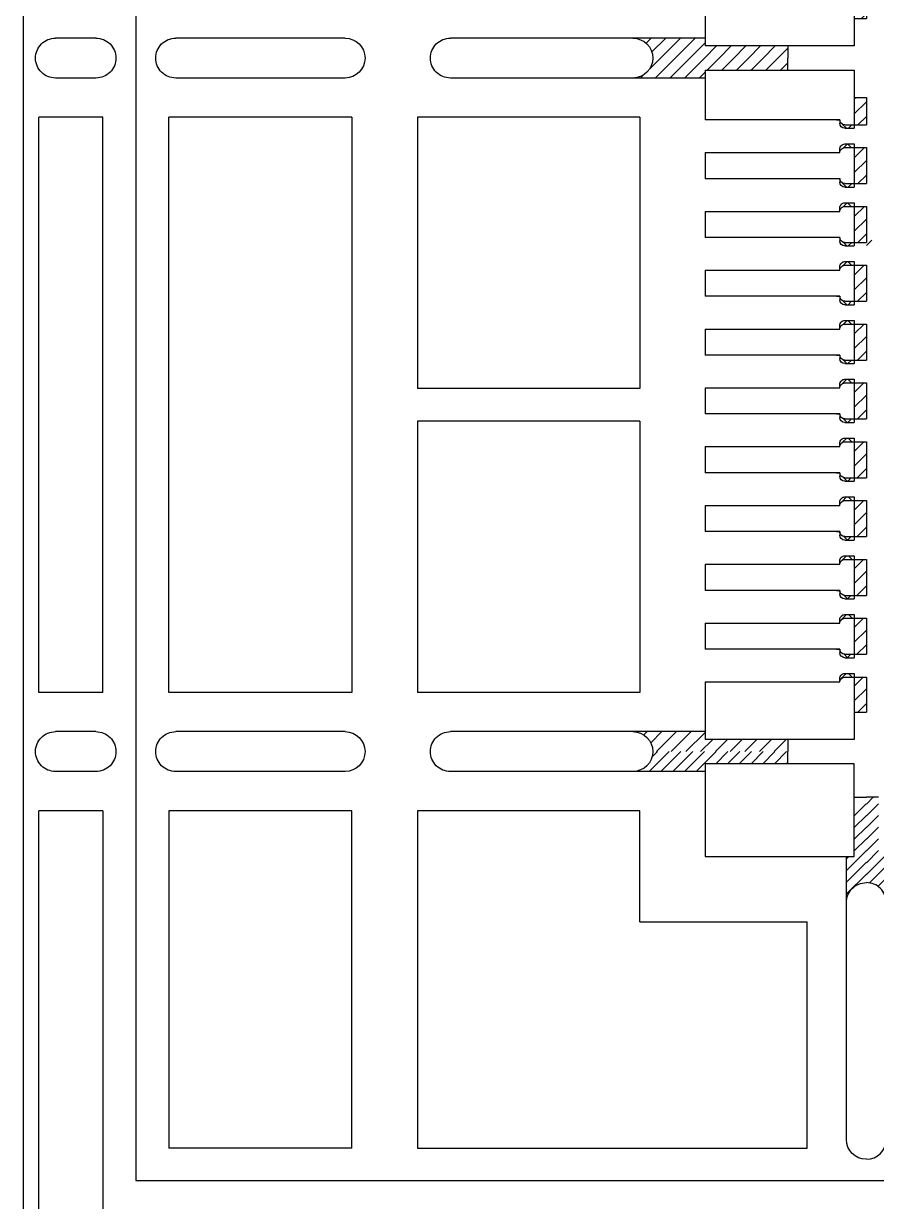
# Model space of a CAD drawing. Extents: x -15.8 to 28.7, y 37.6 to 61.4.
# Drawn here: x -14.723 to -14.071, y 42.038 to 42.939 of the extents above; entities that cross this region are included whole.
import ezdxf

# ---------------------------------------------------------------- set-up
doc = ezdxf.new("R2010")
doc.units = 0
doc.layers.add('AM_4', color=3, linetype='Continuous', lineweight=25)
doc.layers.add('AM_8', color=1, linetype='Continuous', lineweight=25)
doc.layers.add('hatch', color=8, linetype='Continuous')
doc.layers.add('LF-LINE', color=1, linetype='Continuous')
pattern_1 = [(315, (199.7859, -116.0677), (0.3535534, 0.3535534), [])]
pattern_2 = [(45, (615.56867, 1000.39419), (-0.005612660076, 0.005612660076), [])]

# ---------------------------------------------------------------- blocks, each defined once
blk = doc.blocks.new('A$C4BE507A0')
at = {"linetype": 'ByBlock'}
h = blk.add_hatch(dxfattribs=at)
h.set_pattern_fill('ANSI31', scale=0.002, angle=90, style=0)
h.set_pattern_definition([(135, (-7.931345, 2.6130434), (-0.004490128, -0.004490128), [])])
edge = h.paths.add_edge_path()
edge.add_line((-0.07075, 0.60575), (-0.07075, 0.61175))
edge.add_line((-0.07075, 0.61175), (-0.0255, 0.61175))
edge.add_line((-0.0255, 0.61175), (-0.0255, 0.621))
edge.add_line((-0.0255, 0.621), (-0.09075, 0.621))
edge.add_arc((-0.106, 0.621), 0.01525, -89.91051, 0, ccw=False)
edge.add_line((-0.10598, 0.60575), (-0.07075, 0.60575))
at = {"layer": 'AM_8'}
h = blk.add_hatch(dxfattribs=at)
h.set_pattern_fill('_U', color=256, scale=0.5, angle=-45, style=0, pattern_type=0)
h.set_pattern_definition(pattern_1)
edge = h.paths.add_edge_path()
edge.add_line((0.0095, 0.192), (0.0095, 0.621))
edge.add_line((0.0095, 0.621), (0.54, 0.621))
edge.add_line((0.54, 0.621), (0.54, -0.0095))
edge.add_line((0.54, -0.0095), (0.0095, -0.0095))
edge.add_line((0.0095, -0.0095), (0.0095, 0.02575))
edge.add_line((0.0095, 0.02575), (0.0095, 0.1195))
edge.add_line((0.0095, 0.1195), (0.00025, 0.1195))
edge.add_line((0.00025, 0.1195), (0.00025, 0.1168))
edge.add_line((0.00025, 0.1168), (-0.00695, 0.1168))
edge.add_arc((-0.00695, 0.1206), 0.0038, -180, -90, ccw=False)
edge.add_line((-0.01075, 0.1206), (-0.01075, 0.12324))
edge.add_arc((-0.007, 0.12325), 0.00375, 180, 180.15516, ccw=False)
edge.add_line((-0.01075, 0.12325), (-0.01075, 0.12325))
edge.add_arc((-0.007, 0.12325), 0.00375, 180, 180.15516)
edge.add_line((-0.01075, 0.12324), (-0.01075, 0.1206))
edge.add_arc((-0.00695, 0.1206), 0.0038, 180, 270)
edge.add_line((-0.00695, 0.1168), (0.00025, 0.1168))
edge.add_line((0.00025, 0.1168), (0.00025, 0.147))
edge.add_line((0.00025, 0.147), (0.0095, 0.147))
edge.add_line((0.0095, 0.147), (0.0095, 0.1645))
edge.add_line((0.0095, 0.1645), (0.00025, 0.1645))
edge.add_line((0.00025, 0.1645), (0.00025, 0.1618))
edge.add_line((0.00025, 0.1618), (-0.00695, 0.1618))
edge.add_arc((-0.00695, 0.1656), 0.0038, -180, -90, ccw=False)
edge.add_line((-0.01075, 0.1656), (-0.01075, 0.16824))
edge.add_arc((-0.007, 0.16825), 0.00375, 180, 180.15516, ccw=False)
edge.add_line((-0.01075, 0.16825), (-0.01075, 0.16825))
edge.add_arc((-0.007, 0.16825), 0.00375, 180, 180.15516)
edge.add_line((-0.01075, 0.16824), (-0.01075, 0.1656))
edge.add_arc((-0.00695, 0.1656), 0.0038, 180, 270)
edge.add_line((-0.00695, 0.1618), (0.00025, 0.1618))
edge.add_line((0.00025, 0.1618), (0.00025, 0.192))
edge.add_line((0.00025, 0.192), (0.0095, 0.192))
h.paths.add_polyline_path([(0.02475, 0.102), (0.02475, 0.1195), (0.01375, 0.1195), (0.01375, 0.147), (0.02475, 0.147), (0.02475, 0.1645), (0.01375, 0.1645), (0.01375, 0.192), (0.02475, 0.192), (0.02475, 0.2095), (0.01375, 0.2095), (0.01375, 0.2545), (0.02475, 0.2545), (0.02475, 0.272), (0.01875, 0.272), (0.01375, 0.272), (0.01375, 0.2995), (0.01875, 0.2995), (0.02475, 0.2995), (0.02475, 0.317), (0.01375, 0.317), (0.01375, 0.3445), (0.01875, 0.3445), (0.02475, 0.3445), (0.02475, 0.362), (0.01875, 0.362), (0.01375, 0.362), (0.01375, 0.3895), (0.02475, 0.3895), (0.02475, 0.407), (0.01875, 0.407), (0.01375, 0.407), (0.01375, 0.4345), (0.01875, 0.4345), (0.02475, 0.4345), (0.02475, 0.452), (0.01875, 0.452), (0.01375, 0.452), (0.01375, 0.4795), (0.02475, 0.4795), (0.02475, 0.497), (0.01875, 0.497), (0.01375, 0.497), (0.01375, 0.5245), (0.01875, 0.5245), (0.02475, 0.5245), (0.02475, 0.542), (0.01375, 0.542), (0.01375, 0.59075), (0.01875, 0.59075), (0.01875, 0.61175), (0.03975, 0.61175), (0.03975, 0.61675), (0.0665, 0.61675), (0.0665, 0.60575), (0.084, 0.60575), (0.084, 0.61175), (0.084, 0.61675), (0.1115, 0.61675), (0.1115, 0.60575), (0.129, 0.60575), (0.129, 0.61175), (0.129, 0.61675), (0.1565, 0.61675), (0.1565, 0.60575), (0.174, 0.60575), (0.174, 0.61175), (0.174, 0.61675), (0.2015, 0.61675), (0.2015, 0.61175), (0.2015, 0.60575), (0.219, 0.60575), (0.219, 0.61175), (0.219, 0.61675), (0.2465, 0.61675), (0.2465, 0.61175), (0.2465, 0.60575), (0.264, 0.60575), (0.264, 0.61175), (0.264, 0.61675), (0.2915, 0.61675), (0.2915, 0.60575), (0.309, 0.60575), (0.309, 0.61675), (0.3365, 0.61675), (0.3365, 0.61175), (0.3365, 0.60575), (0.354, 0.60575), (0.354, 0.61675), (0.3815, 0.61675), (0.3815, 0.61175), (0.3815, 0.60575), (0.399, 0.60575), (0.399, 0.61675), (0.4265, 0.61675), (0.4265, 0.60575), (0.444, 0.60575), (0.444, 0.61675), (0.4715, 0.61675), (0.4715, 0.60575), (0.489, 0.60575), (0.489, 0.61675), (0.50975, 0.61675), (0.50975, 0.61175), (0.53075, 0.61175), (0.53075, 0.59075), (0.53575, 0.59075), (0.53575, 0.532), (0.52475, 0.532), (0.52475, 0.5145), (0.53575, 0.5145), (0.53575, 0.487), (0.52475, 0.487), (0.52475, 0.4695), (0.53575, 0.4695), (0.53575, 0.442), (0.52475, 0.442), (0.52475, 0.4245), (0.53575, 0.4245), (0.53575, 0.397), (0.52475, 0.397), (0.52475, 0.3795), (0.53575, 0.3795), (0.53575, 0.352), (0.52475, 0.352), (0.52475, 0.3345), (0.53575, 0.3345), (0.53575, 0.2895), (0.52475, 0.2895), (0.52475, 0.272), (0.53575, 0.272), (0.53575, 0.2445), (0.52475, 0.2445), (0.52475, 0.227), (0.53075, 0.227), (0.53575, 0.227), (0.53575, 0.1995), (0.53075, 0.1995), (0.52475, 0.1995), (0.52475, 0.182), (0.53575, 0.182), (0.53575, 0.1545), (0.52475, 0.1545), (0.52475, 0.137), (0.53575, 0.137), (0.53575, 0.1095), (0.52475, 0.1095), (0.52475, 0.092), (0.53575, 0.092), (0.53575, 0.02575), (0.53075, 0.02575), (0.53075, -0.00025), (0.50975, -0.00025), (0.50975, -0.00525), (0.486, -0.00525), (0.486, 0.00575), (0.4685, 0.00575), (0.4685, -0.00525), (0.441, -0.00525), (0.441, 0.00575), (0.4235, 0.00575), (0.4235, -0.00525), (0.396, -0.00525), (0.396, 0.00575), (0.3785, 0.00575), (0.3785, -0.00525), (0.351, -0.00525), (0.351, 0.00575), (0.3335, 0.00575), (0.3335, -0.00525), (0.306, -0.00525), (0.306, 0.00575), (0.2885, 0.00575), (0.2885, -0.00525), (0.261, -0.00525), (0.261, 0.00575), (0.2435, 0.00575), (0.2435, -0.00525), (0.216, -0.00525), (0.216, 0.00575), (0.1985, 0.00575), (0.1985, -0.00525), (0.171, -0.00525), (0.171, 0.00575), (0.1535, 0.00575), (0.1535, -0.00525), (0.126, -0.00525), (0.126, 0.00575), (0.1085, 0.00575), (0.1085, -0.00525), (0.081, -0.00525), (0.081, 0.00575), (0.0635, 0.00575), (0.0635, -0.00525), (0.03975, -0.00525), (0.03975, -0.00025), (0.01875, -0.00025), (0.01875, 0.02575), (0.01375, 0.02575), (0.01375, 0.102)], flags=16)
h = blk.add_hatch(dxfattribs=at)
h.set_pattern_fill('_U', color=256, scale=0.5, angle=-45, style=0, pattern_type=0)
h.set_pattern_definition(pattern_1)
edge = h.paths.add_edge_path()
edge.add_line((0.0095, 0.192), (0.0095, 0.2095))
edge.add_line((0.0095, 0.2095), (0.00025, 0.2095))
edge.add_line((0.00025, 0.2095), (0.00025, 0.2068))
edge.add_line((0.00025, 0.2068), (-0.00695, 0.2068))
edge.add_arc((-0.00695, 0.2106), 0.0038, -180, -90, ccw=False)
edge.add_line((-0.01075, 0.2106), (-0.01075, 0.21324))
edge.add_arc((-0.007, 0.21325), 0.00375, 180.15516, 270)
edge.add_line((-0.007, 0.2095), (-0.00575, 0.2095))
edge.add_line((-0.00575, 0.2095), (0.0095, 0.2095))
edge.add_line((0.0095, 0.2095), (0.0095, 0.2545))
edge.add_line((0.0095, 0.2545), (0.0095, 0.621))
edge.add_line((0.0095, 0.621), (0.54, 0.621))
edge.add_line((0.54, 0.621), (0.54, -0.0095))
edge.add_line((0.54, -0.0095), (0.0095, -0.0095))
edge.add_line((0.0095, -0.0095), (0.0095, 0.02575))
edge.add_line((0.0095, 0.02575), (0.0095, 0.1195))
edge.add_line((0.0095, 0.1195), (0.00025, 0.1195))
edge.add_line((0.00025, 0.1195), (0.00025, 0.1168))
edge.add_line((0.00025, 0.1168), (-0.00695, 0.1168))
edge.add_arc((-0.00695, 0.1206), 0.0038, -180, -90, ccw=False)
edge.add_line((-0.01075, 0.1206), (-0.01075, 0.12324))
edge.add_arc((-0.007, 0.12325), 0.00375, 180, 180.15516, ccw=False)
edge.add_line((-0.01075, 0.12325), (-0.01075, 0.12325))
edge.add_arc((-0.007, 0.12325), 0.00375, 180, 180.15516)
edge.add_line((-0.01075, 0.12324), (-0.01075, 0.1206))
edge.add_arc((-0.00695, 0.1206), 0.0038, 180, 270)
edge.add_line((-0.00695, 0.1168), (0.00025, 0.1168))
edge.add_line((0.00025, 0.1168), (0.00025, 0.1195))
edge.add_line((0.00025, 0.1195), (0.00025, 0.147))
edge.add_line((0.00025, 0.147), (0.0095, 0.147))
edge.add_line((0.0095, 0.147), (0.0095, 0.1645))
edge.add_line((0.0095, 0.1645), (0.00025, 0.1645))
edge.add_line((0.00025, 0.1645), (0.00025, 0.1618))
edge.add_line((0.00025, 0.1618), (-0.00695, 0.1618))
edge.add_arc((-0.00695, 0.1656), 0.0038, -180, -90, ccw=False)
edge.add_line((-0.01075, 0.1656), (-0.01075, 0.16824))
edge.add_arc((-0.007, 0.16825), 0.00375, 180, 180.15516, ccw=False)
edge.add_line((-0.01075, 0.16825), (-0.01075, 0.16825))
edge.add_arc((-0.007, 0.16825), 0.00375, 180, 180.15516)
edge.add_line((-0.01075, 0.16824), (-0.01075, 0.1656))
edge.add_arc((-0.00695, 0.1656), 0.0038, 180, 270)
edge.add_line((-0.00695, 0.1618), (0.00025, 0.1618))
edge.add_line((0.00025, 0.1618), (0.00025, 0.192))
edge.add_line((0.00025, 0.192), (0.0095, 0.192))
h.paths.add_polyline_path([(0.01375, 0.147), (0.02475, 0.147), (0.02475, 0.1645), (0.01375, 0.1645), (0.01375, 0.192), (0.02475, 0.192), (0.02475, 0.2095), (0.01375, 0.2095), (0.01375, 0.2545), (0.01875, 0.2545), (0.02475, 0.2545), (0.02475, 0.272), (0.01375, 0.272), (0.01375, 0.2995), (0.02475, 0.2995), (0.02475, 0.317), (0.01875, 0.317), (0.01375, 0.317), (0.01375, 0.3445), (0.02475, 0.3445), (0.02475, 0.362), (0.01375, 0.362), (0.01375, 0.3895), (0.02475, 0.3895), (0.02475, 0.407), (0.01375, 0.407), (0.01375, 0.4345), (0.02475, 0.4345), (0.02475, 0.452), (0.01375, 0.452), (0.01375, 0.4795), (0.01875, 0.4795), (0.02475, 0.4795), (0.02475, 0.497), (0.01375, 0.497), (0.01375, 0.5245), (0.02475, 0.5245), (0.02475, 0.542), (0.01875, 0.542), (0.01375, 0.542), (0.01375, 0.59075), (0.01875, 0.59075), (0.01875, 0.61175), (0.03975, 0.61175), (0.03975, 0.61675), (0.0665, 0.61675), (0.0665, 0.60575), (0.084, 0.60575), (0.084, 0.61175), (0.084, 0.61675), (0.1115, 0.61675), (0.1115, 0.61175), (0.1115, 0.60575), (0.129, 0.60575), (0.129, 0.61675), (0.1565, 0.61675), (0.1565, 0.61175), (0.1565, 0.60575), (0.174, 0.60575), (0.174, 0.61175), (0.174, 0.61675), (0.2015, 0.61675), (0.2015, 0.61175), (0.2015, 0.60575), (0.219, 0.60575), (0.219, 0.61175), (0.219, 0.61675), (0.2465, 0.61675), (0.2465, 0.61175), (0.2465, 0.60575), (0.264, 0.60575), (0.264, 0.61175), (0.264, 0.61675), (0.2915, 0.61675), (0.2915, 0.60575), (0.309, 0.60575), (0.309, 0.61175), (0.309, 0.61675), (0.3365, 0.61675), (0.3365, 0.61175), (0.3365, 0.60575), (0.354, 0.60575), (0.354, 0.61675), (0.3815, 0.61675), (0.3815, 0.61175), (0.3815, 0.60575), (0.399, 0.60575), (0.399, 0.61675), (0.4265, 0.61675), (0.4265, 0.60575), (0.444, 0.60575), (0.444, 0.61675), (0.4715, 0.61675), (0.4715, 0.60575), (0.489, 0.60575), (0.489, 0.61675), (0.50975, 0.61675), (0.50975, 0.61175), (0.53075, 0.61175), (0.53075, 0.59075), (0.53575, 0.59075), (0.53575, 0.532), (0.52475, 0.532), (0.52475, 0.5145), (0.53575, 0.5145), (0.53575, 0.487), (0.52475, 0.487), (0.52475, 0.4695), (0.53575, 0.4695), (0.53575, 0.442), (0.52475, 0.442), (0.52475, 0.4245), (0.53575, 0.4245), (0.53575, 0.397), (0.52475, 0.397), (0.52475, 0.3795), (0.53575, 0.3795), (0.53575, 0.352), (0.52475, 0.352), (0.52475, 0.3345), (0.53575, 0.3345), (0.53575, 0.2895), (0.52475, 0.2895), (0.52475, 0.272), (0.53575, 0.272), (0.53575, 0.2445), (0.52475, 0.2445), (0.52475, 0.227), (0.53075, 0.227), (0.53575, 0.227), (0.53575, 0.1995), (0.53075, 0.1995), (0.52475, 0.1995), (0.52475, 0.182), (0.53575, 0.182), (0.53575, 0.1545), (0.52475, 0.1545), (0.52475, 0.137), (0.53575, 0.137), (0.53575, 0.1095), (0.52475, 0.1095), (0.52475, 0.092), (0.53575, 0.092), (0.53575, 0.02575), (0.53075, 0.02575), (0.53075, -0.00025), (0.50975, -0.00025), (0.50975, -0.00525), (0.486, -0.00525), (0.486, 0.00575), (0.4685, 0.00575), (0.4685, -0.00525), (0.441, -0.00525), (0.441, 0.00575), (0.4235, 0.00575), (0.4235, -0.00525), (0.396, -0.00525), (0.396, 0.00575), (0.3785, 0.00575), (0.3785, -0.00525), (0.351, -0.00525), (0.351, 0.00575), (0.3335, 0.00575), (0.3335, -0.00525), (0.306, -0.00525), (0.306, 0.00575), (0.2885, 0.00575), (0.2885, -0.00525), (0.261, -0.00525), (0.261, 0.00575), (0.2435, 0.00575), (0.2435, -0.00525), (0.216, -0.00525), (0.216, 0.00575), (0.1985, 0.00575), (0.1985, -0.00525), (0.171, -0.00525), (0.171, 0.00575), (0.1535, 0.00575), (0.1535, -0.00525), (0.126, -0.00525), (0.126, 0.00575), (0.1085, 0.00575), (0.1085, -0.00525), (0.081, -0.00525), (0.081, 0.00575), (0.0635, 0.00575), (0.0635, -0.00525), (0.03975, -0.00525), (0.03975, -0.00025), (0.01875, -0.00025), (0.01875, 0.02575), (0.01375, 0.02575), (0.01375, 0.102), (0.02475, 0.102), (0.02475, 0.1195), (0.01375, 0.1195)], flags=16)
at = {"color": 4, "linetype": 'ByBlock'}
blk.add_line((-0.0255, 0.61175), (-0.0255, 0.621), dxfattribs=at)
for centre, start, end in [((-0.28714, 0.621), 180.00003, 270), ((-0.106, 0.621), 269.91483, 0.00003)]:
    blk.add_arc(centre, 0.01525, start, end, dxfattribs=at)
blk = doc.blocks.new('A$C4B6579F9')
at = {"linetype": 'ByBlock'}
h = blk.add_hatch(dxfattribs=at)
h.set_pattern_fill('ANSI31', color=256, scale=0.0025, style=0)
h.set_pattern_definition(pattern_2)
h.paths.add_polyline_path([(-0.02075, 0.0095), (-0.02075, 0.00025), (-0.0415, 0.00025), (-0.0415, 0.0095)])
h.paths.add_polyline_path([(-0.059, 0.0095), (-0.059, 0.00025), (-0.0865, 0.00025), (-0.0865, 0.0095)])
h.paths.add_polyline_path([(-0.104, 0.0095), (-0.104, 0.00025), (-0.1315, 0.00025), (-0.1315, 0.0095)])
h.paths.add_polyline_path([(-0.149, 0.0095), (-0.149, 0.00025), (-0.1765, 0.00025), (-0.1765, 0.0095)])
h.paths.add_polyline_path([(-0.194, 0.0095), (-0.194, 0.00025), (-0.2215, 0.00025), (-0.2215, 0.0095)])
h.paths.add_polyline_path([(-0.239, 0.0095), (-0.239, 0.00025), (-0.2665, 0.00025), (-0.2665, 0.0095)])
h.paths.add_polyline_path([(-0.284, 0.0095), (-0.284, 0.00025), (-0.3115, 0.00025), (-0.3115, 0.0095)])
h.paths.add_polyline_path([(-0.329, 0.0095), (-0.329, 0.00025), (-0.3565, 0.00025), (-0.3565, 0.0095)])
h.paths.add_polyline_path([(-0.374, 0.0095), (-0.374, 0.00025), (-0.4015, 0.00025), (-0.4015, 0.0095)])
h.paths.add_polyline_path([(-0.419, 0.0095), (-0.419, 0.00025), (-0.4465, 0.00025), (-0.4465, 0.0095)])
h.paths.add_polyline_path([(-0.464, 0.0095), (-0.464, 0.00025), (-0.49075, 0.00025), (-0.49075, 0.0095)])
edge = h.paths.add_edge_path()
edge.add_line((0.00025, -0.11375), (-0.00575, -0.11375))
edge.add_line((-0.00575, -0.11375), (-0.00575, -0.169))
edge.add_arc((0.0095, -0.169), 0.01525, 90, 180, ccw=False)
edge.add_line((0.0095, -0.15375), (0.0095, -0.0505))
edge.add_line((0.0095, -0.0505), (0.00025, -0.0505))
edge.add_line((0.00025, -0.0505), (0.00025, -0.11375))
h = blk.add_hatch(dxfattribs=at)
h.set_pattern_fill('ANSI37', color=3, scale=0.0025, style=0)
h.set_pattern_definition([(45, (624.049561, 1045.195617), (-0.005612660076, 0.005612660076), []), (135, (624.049561, 1045.195617), (-0.005612660076, -0.005612660076), [])])
h.paths.add_polyline_path([(-0.1462, 0.00025), (-0.1462, -0.00695, -0.414214), (-0.15, -0.01075), (-0.15276, -0.01075, 0.414999), (-0.149, -0.007), (-0.149, 0.00025)])
h.paths.add_polyline_path([(-0.1012, 0.00025), (-0.1012, -0.00695, -0.414214), (-0.105, -0.01075), (-0.10776, -0.01075, 0.414999), (-0.104, -0.007), (-0.104, 0.00025)])
h.paths.add_polyline_path([(-0.0562, 0.00025), (-0.0562, -0.00695, -0.414214), (-0.06, -0.01075), (-0.06276, -0.01075, 0.414937), (-0.059, -0.007), (-0.059, 0.00025)])
h.paths.add_polyline_path([(-0.0865, 0.00025), (-0.0865, -0.007, 0.413428), (-0.08276, -0.01075), (-0.0854, -0.01075, -0.414214), (-0.0892, -0.00695), (-0.0892, 0.00025)])
h.paths.add_polyline_path([(-0.1315, 0.00025), (-0.1315, -0.007, 0.413428), (-0.12776, -0.01075), (-0.1304, -0.01075, -0.414214), (-0.1342, -0.00695), (-0.1342, 0.00025)])
h.paths.add_polyline_path([(-0.1765, 0.00025), (-0.1765, -0.007, 0.413428), (-0.17276, -0.01075), (-0.1754, -0.01075, -0.414214), (-0.1792, -0.00695), (-0.1792, 0.00025)])
h.paths.add_polyline_path([(-0.1912, 0.00025), (-0.1912, -0.00695, -0.414214), (-0.195, -0.01075), (-0.19776, -0.01075, 0.414999), (-0.194, -0.007), (-0.194, 0.00025)])
h.paths.add_polyline_path([(-0.2215, 0.00025), (-0.2215, -0.007, 0.413428), (-0.21776, -0.01075), (-0.2204, -0.01075, -0.414214), (-0.2242, -0.00695), (-0.2242, 0.00025)])
h.paths.add_polyline_path([(-0.2362, 0.00025), (-0.2362, -0.00695, -0.414214), (-0.24, -0.01075), (-0.24276, -0.01075, 0.414999), (-0.239, -0.007), (-0.239, 0.00025)])
h.paths.add_polyline_path([(-0.2665, 0.00025), (-0.2665, -0.007, 0.413428), (-0.26276, -0.01075), (-0.2654, -0.01075, -0.414214), (-0.2692, -0.00695), (-0.2692, 0.00025)])
h.paths.add_polyline_path([(-0.2812, 0.00025), (-0.2812, -0.00695, -0.414214), (-0.285, -0.01075), (-0.28776, -0.01075, 0.414999), (-0.284, -0.007), (-0.284, 0.00025)])
h.paths.add_polyline_path([(-0.3115, 0.00025), (-0.3115, -0.007, 0.413428), (-0.30776, -0.01075), (-0.3104, -0.01075, -0.414214), (-0.3142, -0.00695), (-0.3142, 0.00025)])
h.paths.add_polyline_path([(-0.3262, 0.00025), (-0.3262, -0.00695, -0.414214), (-0.33, -0.01075), (-0.33276, -0.01075, 0.414999), (-0.329, -0.007), (-0.329, 0.00025)])
h.paths.add_polyline_path([(-0.3565, 0.00025), (-0.3565, -0.007, 0.413428), (-0.35276, -0.01075), (-0.3554, -0.01075, -0.414214), (-0.3592, -0.00695), (-0.3592, 0.00025)])
h.paths.add_polyline_path([(-0.3712, 0.00025), (-0.3712, -0.00695, -0.414214), (-0.375, -0.01075), (-0.37776, -0.01075, 0.414999), (-0.374, -0.007), (-0.374, 0.00025)])
h.paths.add_polyline_path([(-0.4015, 0.00025), (-0.4015, -0.007, 0.413428), (-0.39776, -0.01075), (-0.4004, -0.01075, -0.414214), (-0.4042, -0.00695), (-0.4042, 0.00025)])
h.paths.add_polyline_path([(-0.4162, 0.00025), (-0.4162, -0.00695, -0.414214), (-0.42, -0.01075), (-0.42276, -0.01075, 0.414999), (-0.419, -0.007), (-0.419, 0.00025)])
h.paths.add_polyline_path([(-0.4465, 0.00025), (-0.4465, -0.007, 0.413428), (-0.44276, -0.01075), (-0.4454, -0.01075, -0.414214), (-0.4492, -0.00695), (-0.4492, 0.00025)])
h.paths.add_polyline_path([(-0.4612, 0.00025), (-0.4612, -0.00695, -0.414214), (-0.465, -0.01075), (-0.46775, -0.01075, 0.390676), (-0.464, -0.007), (-0.464, 0.00025)])
edge = h.paths.add_edge_path()
edge.add_line((-0.0415, 0.00025), (-0.0415, -0.007))
edge.add_arc((-0.03775, -0.007), 0.00375, 180, 269.84638)
edge.add_line((-0.03776, -0.01075), (-0.0404, -0.01075))
edge.add_arc((-0.0404, -0.00695), 0.0038, 180, 270, ccw=False)
edge.add_line((-0.0442, -0.00695), (-0.0442, 0.00025))
edge.add_line((-0.0442, 0.00025), (-0.0415, 0.00025))
h = blk.add_hatch(dxfattribs=at)
h.set_pattern_fill('ANSI31', color=256, scale=0.0025, style=0)
h.set_pattern_definition(pattern_2)
edge = h.paths.add_edge_path()
edge.add_line((-0.5115, -0.11375), (-0.51175, -0.11375))
edge.add_line((-0.51175, -0.11375), (-0.51175, -0.0505))
edge.add_line((-0.51175, -0.0505), (-0.521, -0.0505))
edge.add_line((-0.521, -0.0505), (-0.521, -0.15375))
edge.add_arc((-0.521, -0.169), 0.01525, 0, 89.99997, ccw=False)
edge.add_line((-0.50575, -0.169), (-0.50575, -0.11375))
edge.add_line((-0.50575, -0.11375), (-0.5115, -0.11375))
at = {"color": 4, "linetype": 'ByBlock'}
for p, q in [((-0.49075, 0.00025), (-0.49075, 0.0095)), ((-0.464, 0.0095), (-0.49075, 0.0095)), ((-0.419, 0.0095), (-0.4465, 0.0095)), ((-0.374, 0.0095), (-0.4015, 0.0095)), ((-0.329, 0.0095), (-0.3565, 0.0095)), ((-0.284, 0.0095), (-0.3115, 0.0095)), ((-0.239, 0.0095), (-0.2665, 0.0095)), ((-0.194, 0.0095), (-0.2215, 0.0095)), ((-0.149, 0.0095), (-0.1765, 0.0095)), ((-0.104, 0.0095), (-0.1315, 0.0095)), ((-0.059, 0.0095), (-0.0865, 0.0095)), ((-0.02075, 0.0095), (-0.0415, 0.0095)), ((-0.02075, 0.00025), (-0.02075, 0.0095)), ((-0.464, 0.00025), (-0.51175, 0.00025)), ((-0.51175, 0.00025), (-0.51175, -0.11375)), ((-0.4612, 0.00025), (-0.464, 0.00025)), ((-0.419, 0.00025), (-0.4492, 0.00025)), ((-0.4162, 0.00025), (-0.419, 0.00025)), ((-0.374, 0.00025), (-0.4042, 0.00025)), ((-0.3712, 0.00025), (-0.37484, 0.00025)), ((-0.329, 0.00025), (-0.3592, 0.00025)), ((-0.3262, 0.00025), (-0.32994, 0.00025)), ((-0.284, 0.00025), (-0.3142, 0.00025)), ((-0.2812, 0.00025), (-0.284, 0.00025)), ((-0.239, 0.00025), (-0.2692, 0.00025)), ((-0.2362, 0.00025), (-0.239, 0.00025)), ((-0.194, 0.00025), (-0.2242, 0.00025)), ((-0.1912, 0.00025), (-0.19523, 0.00025)), ((-0.149, 0.00025), (-0.1792, 0.00025)), ((-0.1462, 0.00025), (-0.149, 0.00025)), ((-0.104, 0.00025), (-0.1342, 0.00025)), ((-0.1012, 0.00025), (-0.104, 0.00025)), ((-0.059, 0.00025), (-0.0892, 0.00025)), ((-0.0562, 0.00025), (-0.06053, 0.00025)), ((0.00025, 0.00025), (-0.0442, 0.00025)), ((0.00025, -0.11375), (0.00025, 0.00025)), ((-0.51175, -0.0505), (-0.521, -0.0505)), ((0.00025, -0.0505), (0.0095, -0.0505)), ((-0.46775, -0.11375), (-0.51175, -0.11375)), ((-0.50575, -0.11375), (-0.50575, -0.30852)), ((-0.42275, -0.11375), (-0.44275, -0.11375)), ((-0.37775, -0.11375), (-0.39775, -0.11375)), ((-0.33275, -0.11375), (-0.35275, -0.11375)), ((-0.28775, -0.11375), (-0.30775, -0.11375)), ((-0.24275, -0.11375), (-0.26275, -0.11375)), ((-0.19775, -0.11375), (-0.21775, -0.11375)), ((-0.15275, -0.11375), (-0.17275, -0.11375)), ((-0.10775, -0.11375), (-0.12775, -0.11375)), ((-0.06275, -0.11375), (-0.08275, -0.11375)), ((0.00025, -0.11375), (-0.03775, -0.11375)), ((-0.00575, -0.11375), (-0.00575, -0.30852)), ((-0.26825, -0.16375), (-0.47575, -0.16375)), ((-0.47575, -0.16375), (-0.47575, -0.33375)), ((-0.26825, -0.16375), (-0.26825, -0.33375)), ((-0.03575, -0.16375), (-0.24325, -0.16375)), ((-0.24325, -0.16375), (-0.24325, -0.33375)), ((-0.03575, -0.16375), (-0.03575, -0.33375)), ((-0.26825, -0.33375), (-0.47575, -0.33375)), ((-0.03575, -0.33375), (-0.24325, -0.33375)), ((-0.03575, -0.38375), (-0.47575, -0.38375)), ((-0.47575, -0.38375), (-0.47575, -0.52375)), ((-0.03575, -0.38375), (-0.03575, -0.52375)), ((-0.50575, -0.389), (-0.50575, -0.51852)), ((-0.00575, -0.389), (-0.00575, -0.51848)), ((-0.47575, -0.52375), (-0.03575, -0.52375)), ((-0.47575, -0.57425), (-0.03575, -0.57425)), ((-0.47575, -0.57425), (-0.47575, -0.62325)), ((-0.03575, -0.57425), (-0.03575, -0.62325)), ((-0.50575, -0.57946), (-0.50575, -0.61048)), ((-0.00575, -0.5795), (-0.00575, -0.61048)), ((-0.47575, -0.62325), (-0.03575, -0.62325))]:
    blk.add_line(p, q, dxfattribs=at)
at = {"color": 1, "linetype": 'Continuous'}
for p, q in [((-0.464, -0.007), (-0.464, 0.0095)), ((-0.4465, -0.007), (-0.4465, 0.0095))]:
    blk.add_line(p, q, dxfattribs=at)
at = {"color": 4, "linetype": 'ByBlock'}
for centre, start, end in [((-0.521, -0.169), 0, 89.99997), ((0.0095, -0.169), 90.00003, 180), ((-0.521, -0.3085), 269.99997, 0.08517), ((0.0095, -0.3085), 179.91483, 270.00003), ((-0.521, -0.389), 0, 89.99997), ((0.0095, -0.389), 90.00003, 180), ((-0.521, -0.5185), 269.99997, 0.08517), ((0.0095, -0.5185), 179.91483, 270.00003), ((-0.521, -0.5795), 359.91483, 90.00003), ((0.0095, -0.5795), 89.99997, 180.08517), ((-0.521, -0.61044), 269.99997, 0.08517), ((0.0095, -0.61044), 179.91483, 270.00003)]:
    blk.add_arc(centre, 0.01525, start, end, dxfattribs=at)
at = {"layer": 'hatch', "color": 1}
for p, q in [((-0.419, -0.007), (-0.419, 0.0095)), ((-0.4015, -0.007), (-0.4015, 0.0095)), ((-0.374, -0.007), (-0.374, 0.0095)), ((-0.3565, -0.007), (-0.3565, 0.0095)), ((-0.329, -0.007), (-0.329, 0.0095)), ((-0.3115, -0.007), (-0.3115, 0.0095)), ((-0.284, -0.007), (-0.284, 0.0095)), ((-0.2665, -0.007), (-0.2665, 0.0095)), ((-0.239, -0.007), (-0.239, 0.0095)), ((-0.2215, -0.007), (-0.2215, 0.0095)), ((-0.194, -0.007), (-0.194, 0.0095)), ((-0.1765, -0.007), (-0.1765, 0.0095)), ((-0.149, -0.007), (-0.149, 0.0095)), ((-0.1315, -0.007), (-0.1315, 0.0095)), ((-0.104, -0.007), (-0.104, 0.0095)), ((-0.0865, -0.007), (-0.0865, 0.0095)), ((-0.059, -0.007), (-0.059, 0.0095)), ((-0.0415, -0.007), (-0.0415, 0.0095)), ((-0.46775, -0.0137), (-0.46775, -0.0121)), ((-0.44275, -0.01075), (-0.44275, -0.11375)), ((-0.42275, -0.11375), (-0.42275, -0.01075)), ((-0.42275, -0.01075), (-0.42275, -0.01075)), ((-0.42275, -0.01335), (-0.42275, -0.01075)), ((-0.42275, -0.01075), (-0.42275, -0.01075)), ((-0.42275, -0.0121), (-0.42275, -0.01075)), ((-0.42275, -0.01075), (-0.42275, -0.01075)), ((-0.42275, -0.01075), (-0.42275, -0.01075)), ((-0.39775, -0.01075), (-0.39775, -0.11375)), ((-0.39775, -0.01075), (-0.39775, -0.01075)), ((-0.39775, -0.01335), (-0.39775, -0.01075)), ((-0.39775, -0.01075), (-0.39775, -0.01075)), ((-0.39775, -0.01075), (-0.39775, -0.01075)), ((-0.39775, -0.01075), (-0.39775, -0.01075)), ((-0.37775, -0.11375), (-0.37775, -0.01075)), ((-0.37775, -0.01075), (-0.37775, -0.01075)), ((-0.37775, -0.01335), (-0.37775, -0.01075)), ((-0.37775, -0.01075), (-0.37775, -0.01075)), ((-0.37775, -0.0121), (-0.37775, -0.01075)), ((-0.37775, -0.01075), (-0.37775, -0.01075)), ((-0.37775, -0.01075), (-0.37775, -0.01075)), ((-0.35275, -0.01075), (-0.35275, -0.11375)), ((-0.35275, -0.01075), (-0.35275, -0.01075)), ((-0.35275, -0.01335), (-0.35275, -0.01075)), ((-0.35275, -0.01075), (-0.35275, -0.01075)), ((-0.35275, -0.01075), (-0.35275, -0.01075)), ((-0.35275, -0.01075), (-0.35275, -0.01075)), ((-0.33275, -0.11375), (-0.33275, -0.01075)), ((-0.33275, -0.01075), (-0.33275, -0.01075)), ((-0.33275, -0.01335), (-0.33275, -0.01075)), ((-0.33275, -0.01075), (-0.33275, -0.01075)), ((-0.33275, -0.0121), (-0.33275, -0.01075)), ((-0.33275, -0.01075), (-0.33275, -0.01075)), ((-0.33275, -0.01075), (-0.33275, -0.01075)), ((-0.30775, -0.01075), (-0.30775, -0.11375)), ((-0.30775, -0.01075), (-0.30775, -0.01075)), ((-0.30775, -0.01335), (-0.30775, -0.01075)), ((-0.30775, -0.01075), (-0.30775, -0.01075)), ((-0.30775, -0.01075), (-0.30775, -0.01075)), ((-0.30775, -0.01075), (-0.30775, -0.01075)), ((-0.28775, -0.11375), (-0.28775, -0.01075)), ((-0.28775, -0.01075), (-0.28775, -0.01075)), ((-0.28775, -0.01335), (-0.28775, -0.01075)), ((-0.28775, -0.01075), (-0.28775, -0.01075)), ((-0.28775, -0.0121), (-0.28775, -0.01075)), ((-0.28775, -0.01075), (-0.28775, -0.01075)), ((-0.28775, -0.01075), (-0.28775, -0.01075)), ((-0.26275, -0.01075), (-0.26275, -0.11375)), ((-0.26275, -0.01075), (-0.26275, -0.01075)), ((-0.26275, -0.01335), (-0.26275, -0.01075)), ((-0.26275, -0.01075), (-0.26275, -0.01075)), ((-0.26275, -0.01075), (-0.26275, -0.01075)), ((-0.26275, -0.01075), (-0.26275, -0.01075)), ((-0.24275, -0.11375), (-0.24275, -0.01075)), ((-0.24275, -0.01075), (-0.24275, -0.01075)), ((-0.24275, -0.01335), (-0.24275, -0.01075)), ((-0.24275, -0.01075), (-0.24275, -0.01075)), ((-0.24275, -0.0121), (-0.24275, -0.01075)), ((-0.24275, -0.01075), (-0.24275, -0.01075)), ((-0.24275, -0.01075), (-0.24275, -0.01075)), ((-0.21775, -0.01075), (-0.21775, -0.11375)), ((-0.21775, -0.01075), (-0.21775, -0.01075)), ((-0.21775, -0.01335), (-0.21775, -0.01075)), ((-0.21775, -0.01075), (-0.21775, -0.01075)), ((-0.21775, -0.01075), (-0.21775, -0.01075)), ((-0.21775, -0.01075), (-0.21775, -0.01075)), ((-0.19775, -0.11375), (-0.19775, -0.01075)), ((-0.19775, -0.01075), (-0.19775, -0.01075)), ((-0.19775, -0.01335), (-0.19775, -0.01075)), ((-0.19775, -0.01075), (-0.19775, -0.01075)), ((-0.19775, -0.0121), (-0.19775, -0.01075)), ((-0.19775, -0.01075), (-0.19775, -0.01075)), ((-0.19775, -0.01075), (-0.19775, -0.01075)), ((-0.17275, -0.01075), (-0.17275, -0.11375)), ((-0.17275, -0.01075), (-0.17275, -0.01075)), ((-0.17275, -0.01335), (-0.17275, -0.01075)), ((-0.17275, -0.01075), (-0.17275, -0.01075)), ((-0.17275, -0.01075), (-0.17275, -0.01075)), ((-0.17275, -0.01075), (-0.17275, -0.01075)), ((-0.15275, -0.11375), (-0.15275, -0.01075)), ((-0.15275, -0.01075), (-0.15275, -0.01075)), ((-0.15275, -0.01335), (-0.15275, -0.01075)), ((-0.15275, -0.01075), (-0.15275, -0.01075)), ((-0.15275, -0.0121), (-0.15275, -0.01075)), ((-0.15275, -0.01075), (-0.15275, -0.01075)), ((-0.15275, -0.01075), (-0.15275, -0.01075)), ((-0.12775, -0.01075), (-0.12775, -0.11375)), ((-0.10775, -0.11375), (-0.10775, -0.01075)), ((-0.08275, -0.01075), (-0.08275, -0.11375)), ((-0.06275, -0.11375), (-0.06275, -0.01075)), ((-0.03775, -0.01075), (-0.03775, -0.11375))]:
    blk.add_line(p, q, dxfattribs=at)
for centre, start, end in [((-0.42275, -0.007), 270, 0), ((-0.39775, -0.007), 180, 270), ((-0.37775, -0.007), 270, 0), ((-0.35275, -0.007), 180, 270), ((-0.33275, -0.007), 270, 0), ((-0.30775, -0.007), 180, 270), ((-0.28775, -0.007), 270, 0), ((-0.26275, -0.007), 180, 270), ((-0.24275, -0.007), 270, 0), ((-0.21775, -0.007), 180, 270), ((-0.19775, -0.007), 270, 0), ((-0.17275, -0.007), 180, 270), ((-0.15275, -0.007), 270, 0), ((-0.12775, -0.007), 180, 270), ((-0.10775, -0.007), 270, 0), ((-0.08275, -0.007), 180, 270), ((-0.06275, -0.007), 270, 0), ((-0.03775, -0.007), 180, 270)]:
    blk.add_arc(centre, 0.00375, start, end, dxfattribs=at)
at = {"layer": 'LF-LINE'}
for p, q in [((-0.4612, -0.00695), (-0.4612, 0.00025)), ((-0.4492, -0.00695), (-0.4492, 0.00025)), ((-0.4162, -0.00695), (-0.4162, 0.00025)), ((-0.4042, -0.00695), (-0.4042, 0.00025)), ((-0.3712, -0.00695), (-0.3712, 0.00025)), ((-0.3592, -0.00695), (-0.3592, 0.00025)), ((-0.3262, -0.00695), (-0.3262, 0.00025)), ((-0.3142, -0.00695), (-0.3142, 0.00025)), ((-0.2812, -0.00695), (-0.2812, 0.00025)), ((-0.2692, -0.00695), (-0.2692, 0.00025)), ((-0.2362, -0.00695), (-0.2362, 0.00025)), ((-0.2242, -0.00695), (-0.2242, 0.00025)), ((-0.1912, -0.00695), (-0.1912, 0.00025)), ((-0.1792, -0.00695), (-0.1792, 0.00025)), ((-0.1462, -0.00695), (-0.1462, 0.00025)), ((-0.1342, -0.00695), (-0.1342, 0.00025)), ((-0.1012, -0.00695), (-0.1012, 0.00025)), ((-0.0892, -0.00695), (-0.0892, 0.00025)), ((-0.0562, -0.00695), (-0.0562, 0.00025)), ((-0.0442, -0.00695), (-0.0442, 0.00025)), ((-0.4677, -0.01075), (-0.465, -0.01075)), ((-0.4427, -0.01075), (-0.4454, -0.01075)), ((-0.4227, -0.01075), (-0.42, -0.01075)), ((-0.3977, -0.01075), (-0.4004, -0.01075)), ((-0.3777, -0.01075), (-0.375, -0.01075)), ((-0.3527, -0.01075), (-0.3554, -0.01075)), ((-0.3327, -0.01075), (-0.33, -0.01075)), ((-0.3077, -0.01075), (-0.3104, -0.01075)), ((-0.2877, -0.01075), (-0.285, -0.01075)), ((-0.2627, -0.01075), (-0.2654, -0.01075)), ((-0.2427, -0.01075), (-0.24, -0.01075)), ((-0.2177, -0.01075), (-0.2204, -0.01075)), ((-0.1977, -0.01075), (-0.195, -0.01075)), ((-0.1727, -0.01075), (-0.1754, -0.01075)), ((-0.1527, -0.01075), (-0.15, -0.01075)), ((-0.1277, -0.01075), (-0.1304, -0.01075)), ((-0.1077, -0.01075), (-0.105, -0.01075)), ((-0.0827, -0.01075), (-0.0854, -0.01075)), ((-0.0627, -0.01075), (-0.06, -0.01075)), ((-0.0377, -0.01075), (-0.0404, -0.01075))]:
    blk.add_line(p, q, dxfattribs=at)
at = {"layer": 'LF-LINE', "color": 4}
for p, q in [((-0.1315, -0.007), (-0.1315, -0.00575)), ((-0.104, -0.007), (-0.104, -0.00575)), ((-0.03775, -0.01075), (-0.03775, -0.01075)), ((-0.03775, -0.01335), (-0.03775, -0.01075)), ((-0.03775, -0.01075), (-0.03775, -0.01075)), ((-0.03775, -0.01075), (-0.03775, -0.01075)), ((-0.03775, -0.01075), (-0.03775, -0.01075))]:
    blk.add_line(p, q, dxfattribs=at)
at = {"layer": 'LF-LINE', "color": 1}
for p, q in [((-0.46775, -0.11375), (-0.46775, -0.01075)), ((-0.44275, -0.01075), (-0.44275, -0.01075)), ((-0.44275, -0.01335), (-0.44275, -0.01075)), ((-0.44275, -0.01075), (-0.44275, -0.01075)), ((-0.44275, -0.01075), (-0.44275, -0.01075)), ((-0.44275, -0.01075), (-0.44275, -0.01075))]:
    blk.add_line(p, q, dxfattribs=at)
for centre, radius, start, end in [((-0.4679, -0.00684), 0.00391, 272.31877, 357.68123), ((-0.44275, -0.007), 0.00375, 180, 270)]:
    blk.add_arc(centre, radius, start, end, dxfattribs=at)
at = {"layer": 'LF-LINE'}
for centre, start, end in [((-0.465, -0.00695), 270, 0), ((-0.4454, -0.00695), 180, 270), ((-0.42, -0.00695), 270, 0), ((-0.4004, -0.00695), 180, 270), ((-0.375, -0.00695), 270, 0), ((-0.3554, -0.00695), 180, 270), ((-0.33, -0.00695), 270, 0), ((-0.3104, -0.00695), 180, 270), ((-0.285, -0.00695), 270, 0), ((-0.2654, -0.00695), 180, 270), ((-0.24, -0.00695), 270, 0), ((-0.2204, -0.00695), 180, 270), ((-0.195, -0.00695), 270, 0), ((-0.1754, -0.00695), 180, 270), ((-0.15, -0.00695), 270, 0), ((-0.1304, -0.00695), 180, 270), ((-0.105, -0.00695), 270, 0), ((-0.0854, -0.00695), 180, 270), ((-0.06, -0.00695), 270, 0), ((-0.0404, -0.00695), 180, 270)]:
    blk.add_arc(centre, 0.0038, start, end, dxfattribs=at)
blk = doc.blocks.new('A$C083369D7')
at = {"linetype": 'ByBlock'}
h = blk.add_hatch(dxfattribs=at)
h.set_pattern_fill('ANSI31', color=256, scale=0.002, angle=90, style=0)
h.set_pattern_definition([(225, (-115.377079, -1.8649695), (-0.00449012806, 0.00449012806), [])])
h.paths.add_polyline_path([(0.41025, 0.49325), (0.35, 0.49325), (0.35, 0.49342), (0.35, 0.49313), (0.34998, 0.49275), (0.34996, 0.49238), (0.34993, 0.49201), (0.34989, 0.49163), (0.34984, 0.49126), (0.34978, 0.4909), (0.34971, 0.49053), (0.34963, 0.49016), (0.34954, 0.4898), (0.34945, 0.48944), (0.34934, 0.48908), (0.34923, 0.48872), (0.34911, 0.48837), (0.34898, 0.48802), (0.34884, 0.48767), (0.34869, 0.48733), (0.34854, 0.48699), (0.34837, 0.48665), (0.3482, 0.48632), (0.34802, 0.48599), (0.34783, 0.48567), (0.34764, 0.48535), (0.34743, 0.48503), (0.34722, 0.48473), (0.347, 0.48442), (0.34678, 0.48413), (0.34654, 0.48383), (0.3463, 0.48355), (0.34606, 0.48327), (0.3458, 0.48299), (0.34554, 0.48272), (0.34527, 0.48246), (0.345, 0.48221), (0.34472, 0.48196), (0.34443, 0.48172), (0.34414, 0.48149), (0.34385, 0.48126), (0.34354, 0.48104), (0.34323, 0.48083), (0.34292, 0.48062), (0.3426, 0.48043), (0.34228, 0.48024), (0.34195, 0.48006), (0.34162, 0.47989), (0.34128, 0.47972), (0.34095, 0.47957), (0.3406, 0.47942), (0.34025, 0.47928), (0.3399, 0.47915), (0.33955, 0.47903), (0.33919, 0.47891), (0.33884, 0.47881), (0.33847, 0.47871), (0.33811, 0.47862), (0.33774, 0.47855), (0.33738, 0.47848), (0.33701, 0.47842), (0.33664, 0.47837), (0.33627, 0.47833), (0.33589, 0.47829), (0.33552, 0.47827), (0.33515, 0.47826), (0.33477, 0.47825), (0.37, 0.47825), (0.37, 0.484), (0.41025, 0.484)])
h = blk.add_hatch(dxfattribs=at)
h.set_pattern_fill('ANSI31', color=256, scale=0.002, style=0)
h.set_pattern_definition([(45, (0.00025, 0), (-0.00449013, 0.00449013), [])])
edge = h.paths.add_edge_path()
edge.add_line((0.45037, 0.33), (0.45025, 0.33))
edge.add_line((0.45025, 0.33), (0.45025, 0.43325))
edge.add_line((0.45025, 0.43325), (0.441, 0.43325))
edge.add_line((0.441, 0.43325), (0.441, 0.37))
edge.add_line((0.441, 0.37), (0.43525, 0.37))
edge.add_line((0.43525, 0.37), (0.43525, 0.31475))
edge.add_arc((0.4505, 0.31475), 0.01525, 90.46967, 180, ccw=False)
at = {"color": 4, "linetype": 'ByBlock'}
for p, q in [((0.41525, 0.484), (0.41525, 0.49325)), ((0.41525, 0.484), (0.41525, 0.49325)), ((-0.01339, 0.478), (0.07313, 0.478)), ((0.15359, 0.478), (0.37, 0.478)), ((0.37, 0.484), (0.441, 0.484)), ((0.41025, 0.484), (0.441, 0.484)), ((0.441, 0.484), (0.441, 0.37)), ((0.441, 0.484), (0.441, 0.43175)), ((0.097, 0.448), (0, 0.448)), ((0.147, 0.448), (0.32, 0.448)), ((0.441, 0.43325), (0.45025, 0.43325)), ((0.441, 0.43325), (0.45025, 0.43325)), ((0.441, 0.41425), (0.441, 0.38175)), ((0.441, 0.37), (0.37, 0.37)), ((0.435, 0.37), (0.435, 0.17523)), ((0.32, 0.32), (0.405, 0.32)), ((0.405, 0.32), (0.405, 0.15)), ((0.147, 0.1), (0.405, 0.1)), ((0.405, 0.1), (0.405, -0.04)), ((0.435, 0.09475), (0.435, -0.03473)), ((0.405, -0.04), (0.147, -0.04)), ((0.405, -0.04), (0.147, -0.04)), ((0.405, -0.0905), (0.097, -0.0905)), ((0.405, -0.0905), (0.405, -0.1395)), ((0.435, -0.09571), (0.435, -0.12667)), ((0.097, -0.1395), (0, -0.1395)), ((0, -0.1395), (0.405, -0.1395))]:
    blk.add_line(p, q, dxfattribs=at)
at = {"color": 4, "linetype": 'Continuous'}
blk.add_line((0.147, 0.1), (0.147, -0.04), dxfattribs=at)
for points in [[(0.37, 0.37), (0.37, 0.484)], [(0, -0.1395), (0, 0.448)], [(0.097, -0.0905), (0.097, 0.448)], [(0.405, 0.15), (0.147, 0.15), (0.147, 0.448)], [(0.32, 0.32), (0.32, 0.448)]]:
    blk.add_lwpolyline(points, dxfattribs=at)
at = {"color": 4, "linetype": 'ByBlock'}
for centre, start, end in [((-0.01339, 0.49325), 180.00001, 269.99998), ((0.07311, 0.49325), 269.91481, 0.00001), ((0.15361, 0.49325), 180.00003, 270), ((0.33475, 0.49325), 269.91483, 0.00003), ((0.45025, 0.31475), 90.00003, 180), ((0.45025, 0.17525), 179.91483, 270.00003), ((0.45025, 0.09475), 90.00003, 180), ((0.45025, -0.03475), 179.91483, 270.00003), ((0.45025, -0.09575), 89.99997, 180.08517), ((0.45025, -0.12669), 179.91483, 270.00003)]:
    blk.add_arc(centre, 0.01525, start, end, dxfattribs=at)

msp = doc.modelspace()

# ---------------------------------------------------------------- linework, layer by layer
at = {"color": 4, "linetype": 'ByBlock'}
for p, q in [((-14.25176, 42.86783), (-14.25176, 42.66033)), ((-14.25176, 42.25233), (-14.25176, 42.33733))]:
    msp.add_line(p, q, dxfattribs=at)
at = {"color": 1, "linetype": 'ByBlock'}
msp.add_lwpolyline([(-9.73701, 42.05458), (-9.73701, 46.95458), (-14.63701, 46.95458), (-14.63701, 42.05458)], close=True, dxfattribs=at)
at = {"color": 4, "linetype": 'Continuous'}
msp.add_lwpolyline([(-14.25176, 42.25233), (-14.12376, 42.25233)], dxfattribs=at)
at = {"layer": 'AM_4', "color": 1, "linetype": 'ByBlock'}
msp.add_lwpolyline([(-14.72284, 43.48625), (-12.77189, 43.48625), (-12.77189, 41.87841), (-14.72284, 41.87841)], close=True, dxfattribs=at)

# ---------------------------------------------------------------- block references
at = {"color": 1, "linetype": 'ByBlock', "xscale": -1, "rotation": 270}
for name, p in [('A$C4B6579F9', (-14.08801, 43.43408)), ('A$C4B6579F9', (-14.08801, 42.90358)), ('A$C083369D7', (-14.57176, 41.93233))]:
    msp.add_blockref(name, p, dxfattribs=at)
at = {"color": 1, "linetype": 'ByBlock', "rotation": 90}
msp.add_blockref('A$C4BE507A0', (-13.45751, 42.37308), dxfattribs=at)

doc.saveas('drawing.dxf')
